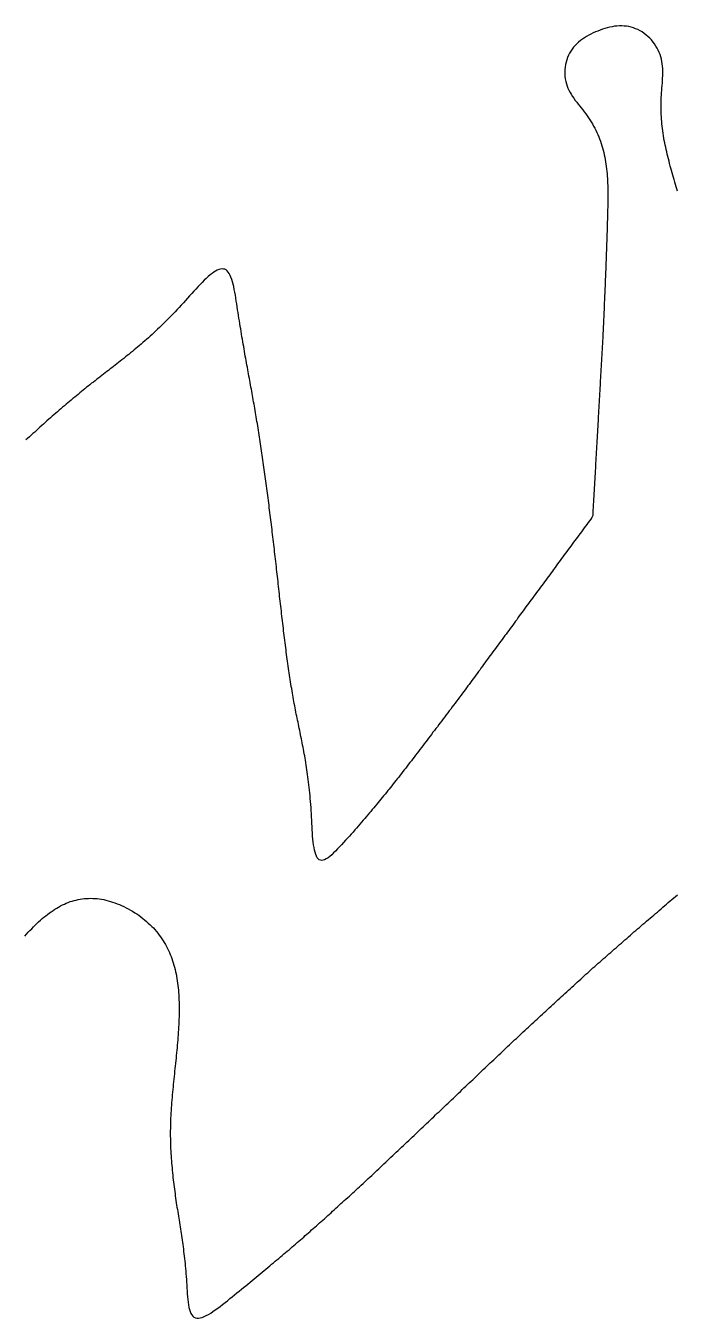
# Model space of a CAD drawing. Extents: x 63 to 788, y 423 to 1014.
# Drawn here: x 484.09 to 486.86, y 816.62 to 822.11 of the extents above; entities that cross this region are included whole.
import ezdxf

# ---------------------------------------------------------------- set-up
doc = ezdxf.new("R2010")
doc.units = 0
doc.header["$MEASUREMENT"] = 0
doc.layers.add('LAYER_1', color=7, linetype='CONTINUOUS')

msp = doc.modelspace()

# ---------------------------------------------------------------- linework, layer by layer
at = {"layer": 'LAYER_1', "color": 7}
for points in [[(486.8585, 821.41, 0), (486.8556, 821.42, 0), (486.8527, 821.429, 0), (486.8499, 821.439, 0), (486.847, 821.449, 0), (486.8442, 821.459, 0), (486.8414, 821.468, 0), (486.8387, 821.478, 0), (486.8359, 821.488, 0), (486.8332, 821.498, 0), (486.8305, 821.508, 0), (486.8279, 821.517, 0), (486.8252, 821.527, 0), (486.8227, 821.537, 0), (486.8202, 821.547, 0), (486.8177, 821.557, 0), (486.8153, 821.567, 0), (486.813, 821.577, 0), (486.8108, 821.587, 0), (486.8086, 821.597, 0), (486.8065, 821.606, 0), (486.8046, 821.616, 0), (486.8027, 821.626, 0), (486.8009, 821.636, 0), (486.7992, 821.646, 0), (486.7976, 821.656, 0), (486.7962, 821.666, 0), (486.7949, 821.676, 0), (486.7937, 821.686, 0), (486.7926, 821.696, 0), (486.7917, 821.706, 0), (486.7909, 821.716, 0), (486.7903, 821.726, 0), (486.7898, 821.736, 0), (486.7894, 821.747, 0), (486.7891, 821.757, 0), (486.789, 821.767, 0), (486.789, 821.777, 0), (486.7892, 821.787, 0), (486.7895, 821.797, 0), (486.7899, 821.808, 0), (486.7904, 821.818, 0), (486.7911, 821.828, 0), (486.7919, 821.839, 0), (486.7927, 821.849, 0), (486.7935, 821.859, 0), (486.7943, 821.87, 0), (486.7949, 821.88, 0), (486.7955, 821.89, 0), (486.7959, 821.901, 0), (486.7961, 821.911, 0), (486.796, 821.921, 0), (486.7957, 821.931, 0), (486.795, 821.942, 0), (486.7939, 821.952, 0), (486.7924, 821.961, 0), (486.7905, 821.971, 0), (486.788, 821.981, 0), (486.785, 821.991, 0), (486.7814, 822, 0), (486.7772, 822.009, 0), (486.7725, 822.018, 0), (486.7671, 822.027, 0), (486.7613, 822.036, 0), (486.7549, 822.044, 0), (486.7481, 822.053, 0), (486.7408, 822.06, 0), (486.7332, 822.068, 0), (486.7252, 822.074, 0), (486.7169, 822.081, 0), (486.7082, 822.087, 0), (486.6993, 822.092, 0), (486.6901, 822.097, 0), (486.6808, 822.101, 0), (486.6712, 822.105, 0), (486.6615, 822.108, 0), (486.6517, 822.11, 0), (486.6417, 822.111, 0), (486.6317, 822.112, 0), (486.6216, 822.113, 0), (486.6114, 822.113, 0), (486.6011, 822.112, 0), (486.5909, 822.111, 0), (486.5806, 822.109, 0), (486.5703, 822.107, 0), (486.5601, 822.105, 0), (486.5499, 822.102, 0), (486.5397, 822.099, 0), (486.5296, 822.095, 0), (486.5197, 822.091, 0), (486.5098, 822.087, 0), (486.5, 822.083, 0), (486.4905, 822.078, 0), (486.4811, 822.073, 0), (486.4719, 822.068, 0), (486.463, 822.062, 0), (486.4544, 822.056, 0), (486.4461, 822.05, 0), (486.4382, 822.044, 0), (486.4306, 822.037, 0), (486.4234, 822.029, 0), (486.4167, 822.022, 0), (486.4105, 822.014, 0), (486.4047, 822.006, 0), (486.3995, 821.997, 0), (486.3949, 821.988, 0), (486.3909, 821.979, 0), (486.3874, 821.969, 0), (486.3846, 821.959, 0), (486.3823, 821.949, 0), (486.3807, 821.938, 0), (486.3796, 821.928, 0), (486.3792, 821.918, 0), (486.3793, 821.907, 0), (486.3801, 821.897, 0), (486.3815, 821.887, 0), (486.3834, 821.877, 0), (486.386, 821.867, 0), (486.3892, 821.857, 0), (486.3929, 821.848, 0), (486.3971, 821.839, 0), (486.4018, 821.83, 0), (486.4068, 821.822, 0), (486.4122, 821.813, 0), (486.4179, 821.805, 0), (486.4239, 821.796, 0), (486.43, 821.788, 0), (486.4363, 821.78, 0), (486.4427, 821.772, 0), (486.4491, 821.764, 0), (486.4556, 821.756, 0), (486.462, 821.747, 0), (486.4683, 821.739, 0), (486.4744, 821.731, 0), (486.4804, 821.722, 0), (486.4861, 821.714, 0), (486.4916, 821.705, 0), (486.4968, 821.696, 0), (486.5019, 821.687, 0), (486.5067, 821.678, 0), (486.5113, 821.669, 0), (486.5156, 821.66, 0), (486.5198, 821.651, 0), (486.5237, 821.641, 0), (486.5274, 821.632, 0), (486.5309, 821.623, 0), (486.5342, 821.613, 0), (486.5372, 821.603, 0), (486.5401, 821.594, 0), (486.5427, 821.584, 0), (486.5452, 821.574, 0), (486.5474, 821.564, 0), (486.5495, 821.554, 0), (486.5514, 821.544, 0), (486.5531, 821.535, 0), (486.5546, 821.525, 0), (486.556, 821.515, 0), (486.5572, 821.505, 0), (486.5583, 821.494, 0), (486.5592, 821.484, 0), (486.56, 821.474, 0), (486.5607, 821.464, 0), (486.5612, 821.454, 0), (486.5617, 821.444, 0), (486.562, 821.434, 0), (486.5623, 821.423, 0), (486.5625, 821.413, 0), (486.5626, 821.403, 0), (486.5626, 821.393, 0), (486.5626, 821.383, 0), (486.5625, 821.372, 0), (486.5623, 821.362, 0), (486.5621, 821.352, 0), (486.5619, 821.342, 0), (486.5616, 821.331, 0), (486.5614, 821.321, 0), (486.5611, 821.311, 0), (486.5608, 821.301, 0), (486.5605, 821.29, 0), (486.5602, 821.28, 0), (486.5599, 821.27, 0), (486.5596, 821.26, 0), (486.5593, 821.249, 0), (486.5589, 821.239, 0), (486.5586, 821.229, 0), (486.5583, 821.219, 0), (486.5579, 821.209, 0), (486.5576, 821.198, 0), (486.5573, 821.188, 0), (486.5569, 821.178, 0), (486.5565, 821.168, 0), (486.5562, 821.158, 0), (486.5558, 821.148, 0), (486.5555, 821.138, 0), (486.5551, 821.127, 0), (486.5547, 821.117, 0), (486.5543, 821.107, 0), (486.5539, 821.097, 0), (486.5536, 821.087, 0), (486.5532, 821.077, 0), (486.5528, 821.067, 0), (486.5524, 821.057, 0), (486.552, 821.046, 0), (486.5516, 821.036, 0), (486.5512, 821.026, 0), (486.5508, 821.016, 0), (486.5504, 821.006, 0), (486.5499, 820.996, 0), (486.5495, 820.986, 0), (486.5491, 820.976, 0), (486.5487, 820.966, 0), (486.5483, 820.956, 0), (486.5479, 820.946, 0), (486.5474, 820.935, 0), (486.547, 820.925, 0), (486.5466, 820.915, 0), (486.5462, 820.905, 0), (486.5457, 820.895, 0), (486.5453, 820.885, 0), (486.5449, 820.875, 0), (486.5444, 820.865, 0), (486.544, 820.855, 0), (486.5436, 820.845, 0), (486.5432, 820.835, 0), (486.5427, 820.825, 0), (486.5423, 820.815, 0), (486.5418, 820.807, 0), (486.5414, 820.799, 0), (486.5409, 820.791, 0), (486.5405, 820.783, 0), (486.54, 820.775, 0), (486.5396, 820.767, 0), (486.5391, 820.759, 0), (486.5387, 820.751, 0), (486.5382, 820.743, 0), (486.5378, 820.735, 0), (486.5373, 820.727, 0), (486.5369, 820.719, 0), (486.5364, 820.711, 0), (486.536, 820.703, 0), (486.5355, 820.695, 0), (486.5351, 820.687, 0), (486.5346, 820.679, 0), (486.5341, 820.671, 0), (486.5337, 820.663, 0), (486.5332, 820.655, 0), (486.5328, 820.647, 0), (486.5323, 820.639, 0), (486.5319, 820.631, 0), (486.5314, 820.623, 0), (486.531, 820.615, 0), (486.5305, 820.607, 0), (486.5301, 820.599, 0), (486.5296, 820.591, 0), (486.5292, 820.583, 0), (486.5287, 820.575, 0), (486.5283, 820.567, 0), (486.5278, 820.559, 0), (486.5274, 820.551, 0), (486.5269, 820.543, 0), (486.5265, 820.535, 0), (486.526, 820.527, 0), (486.5255, 820.519, 0), (486.5251, 820.511, 0), (486.5246, 820.503, 0), (486.5242, 820.495, 0), (486.5237, 820.487, 0), (486.5233, 820.479, 0), (486.5228, 820.471, 0), (486.5224, 820.463, 0), (486.5219, 820.455, 0), (486.5215, 820.447, 0), (486.521, 820.439, 0), (486.5206, 820.431, 0), (486.5201, 820.423, 0), (486.5197, 820.415, 0), (486.5192, 820.407, 0), (486.5188, 820.399, 0), (486.5183, 820.391, 0), (486.5179, 820.383, 0), (486.5174, 820.375, 0), (486.517, 820.367, 0), (486.5165, 820.359, 0), (486.516, 820.351, 0), (486.5156, 820.343, 0), (486.5151, 820.335, 0), (486.5147, 820.327, 0), (486.5142, 820.319, 0), (486.5138, 820.311, 0), (486.5133, 820.303, 0), (486.5129, 820.295, 0), (486.5124, 820.287, 0), (486.512, 820.279, 0), (486.5115, 820.271, 0), (486.5111, 820.263, 0), (486.5106, 820.255, 0), (486.5102, 820.247, 0), (486.5097, 820.239, 0), (486.5093, 820.231, 0), (486.5088, 820.223, 0), (486.5084, 820.215, 0), (486.5079, 820.207, 0), (486.5074, 820.199, 0), (486.507, 820.191, 0), (486.5065, 820.183, 0), (486.5061, 820.175, 0), (486.5056, 820.167, 0), (486.5052, 820.159, 0), (486.5047, 820.151, 0), (486.5043, 820.143, 0), (486.5038, 820.135, 0), (486.5034, 820.127, 0), (486.5029, 820.119, 0), (486.5025, 820.111, 0), (486.502, 820.103, 0), (486.5016, 820.095, 0), (486.5011, 820.087, 0), (486.5007, 820.079, 0), (486.5002, 820.071, 0), (486.4998, 820.063, 0), (486.4993, 820.055, 0), (486.4989, 820.047, 0), (486.4984, 820.039, 0), (486.4979, 820.031, 0), (486.495, 820.023, 0), (486.4894, 820.016, 0), (486.4838, 820.008, 0), (486.4782, 820.001, 0), (486.4725, 819.993, 0), (486.4669, 819.985, 0), (486.4613, 819.978, 0), (486.4557, 819.97, 0), (486.4501, 819.962, 0), (486.4444, 819.955, 0), (486.4388, 819.947, 0), (486.4332, 819.939, 0), (486.4276, 819.932, 0), (486.422, 819.924, 0), (486.4163, 819.917, 0), (486.4107, 819.909, 0), (486.4051, 819.901, 0), (486.3995, 819.894, 0), (486.3939, 819.886, 0), (486.3882, 819.878, 0), (486.3826, 819.871, 0), (486.377, 819.863, 0), (486.3714, 819.855, 0), (486.3658, 819.848, 0), (486.3601, 819.84, 0), (486.3545, 819.833, 0), (486.3489, 819.825, 0), (486.3433, 819.817, 0), (486.3377, 819.81, 0), (486.332, 819.802, 0), (486.3264, 819.794, 0), (486.3208, 819.787, 0), (486.3152, 819.779, 0), (486.3096, 819.771, 0), (486.3039, 819.764, 0), (486.2983, 819.756, 0), (486.2927, 819.749, 0), (486.2871, 819.741, 0), (486.2815, 819.733, 0), (486.2758, 819.726, 0), (486.2702, 819.718, 0), (486.2646, 819.71, 0), (486.259, 819.703, 0), (486.2534, 819.695, 0), (486.2477, 819.688, 0), (486.2421, 819.68, 0), (486.2365, 819.672, 0), (486.2309, 819.665, 0), (486.2253, 819.657, 0), (486.2196, 819.649, 0), (486.214, 819.642, 0), (486.2084, 819.634, 0), (486.2028, 819.626, 0), (486.1972, 819.619, 0), (486.1915, 819.611, 0), (486.1859, 819.604, 0), (486.1803, 819.596, 0), (486.1747, 819.588, 0), (486.1691, 819.581, 0), (486.1634, 819.573, 0), (486.1578, 819.565, 0), (486.1522, 819.558, 0), (486.1466, 819.55, 0), (486.141, 819.542, 0), (486.1353, 819.535, 0), (486.1297, 819.527, 0), (486.1241, 819.52, 0), (486.1185, 819.512, 0), (486.1129, 819.504, 0), (486.1072, 819.497, 0), (486.1016, 819.489, 0), (486.096, 819.481, 0), (486.0904, 819.474, 0), (486.0848, 819.466, 0), (486.0791, 819.458, 0), (486.0735, 819.451, 0), (486.0679, 819.443, 0), (486.0623, 819.436, 0), (486.0567, 819.428, 0), (486.051, 819.42, 0), (486.0454, 819.413, 0), (486.0398, 819.405, 0), (486.0342, 819.397, 0), (486.0286, 819.39, 0), (486.0229, 819.382, 0), (486.0173, 819.374, 0), (486.0117, 819.367, 0), (486.0061, 819.359, 0), (486.0005, 819.352, 0), (485.9948, 819.344, 0), (485.9892, 819.336, 0), (485.9836, 819.329, 0), (485.978, 819.321, 0), (485.9724, 819.313, 0), (485.9668, 819.306, 0), (485.9611, 819.298, 0), (485.9555, 819.29, 0), (485.9499, 819.283, 0), (485.9443, 819.275, 0), (485.9381, 819.267, 0), (485.9318, 819.259, 0), (485.9255, 819.25, 0), (485.9191, 819.242, 0), (485.9128, 819.233, 0), (485.9065, 819.225, 0), (485.9002, 819.217, 0), (485.8939, 819.208, 0), (485.8876, 819.2, 0), (485.8813, 819.192, 0), (485.875, 819.183, 0), (485.8687, 819.175, 0), (485.8625, 819.167, 0), (485.8562, 819.158, 0), (485.8499, 819.15, 0), (485.8437, 819.142, 0), (485.8374, 819.133, 0), (485.8312, 819.125, 0), (485.8249, 819.117, 0), (485.8187, 819.109, 0), (485.8125, 819.1, 0), (485.8063, 819.092, 0), (485.8001, 819.084, 0), (485.7939, 819.076, 0), (485.7877, 819.068, 0), (485.7815, 819.06, 0), (485.7754, 819.052, 0), (485.7692, 819.044, 0), (485.7631, 819.036, 0), (485.757, 819.028, 0), (485.7509, 819.02, 0), (485.7448, 819.012, 0), (485.7387, 819.004, 0), (485.7326, 818.996, 0), (485.7266, 818.988, 0), (485.7205, 818.98, 0), (485.7145, 818.973, 0), (485.7085, 818.965, 0), (485.7026, 818.957, 0), (485.6966, 818.95, 0), (485.6906, 818.942, 0), (485.6847, 818.934, 0), (485.6788, 818.927, 0), (485.6729, 818.919, 0), (485.6671, 818.912, 0), (485.6612, 818.904, 0), (485.6554, 818.897, 0), (485.6496, 818.89, 0), (485.6438, 818.882, 0), (485.638, 818.875, 0), (485.6322, 818.868, 0), (485.6264, 818.861, 0), (485.6206, 818.853, 0), (485.6148, 818.846, 0), (485.6089, 818.839, 0), (485.6031, 818.832, 0), (485.5972, 818.825, 0), (485.5912, 818.817, 0), (485.5852, 818.81, 0), (485.5792, 818.803, 0), (485.5731, 818.795, 0), (485.5669, 818.788, 0), (485.5607, 818.781, 0), (485.5544, 818.773, 0), (485.548, 818.766, 0), (485.5416, 818.758, 0), (485.535, 818.75, 0), (485.5283, 818.742, 0), (485.5216, 818.735, 0), (485.5147, 818.727, 0), (485.5077, 818.719, 0), (485.5006, 818.71, 0), (485.4933, 818.702, 0), (485.486, 818.694, 0), (485.4785, 818.685, 0), (485.4708, 818.676, 0), (485.463, 818.668, 0), (485.455, 818.659, 0), (485.4469, 818.65, 0), (485.4386, 818.64, 0), (485.4302, 818.631, 0), (485.4216, 818.622, 0), (485.4131, 818.613, 0), (485.4046, 818.604, 0), (485.3962, 818.596, 0), (485.388, 818.588, 0), (485.3799, 818.581, 0), (485.3722, 818.575, 0), (485.3648, 818.571, 0), (485.3578, 818.567, 0), (485.3512, 818.565, 0), (485.3452, 818.564, 0), (485.3397, 818.565, 0), (485.3347, 818.567, 0), (485.3303, 818.571, 0), (485.3263, 818.576, 0), (485.3228, 818.583, 0), (485.3197, 818.59, 0), (485.317, 818.599, 0), (485.3147, 818.608, 0), (485.3126, 818.619, 0), (485.3109, 818.63, 0), (485.3094, 818.642, 0), (485.3081, 818.655, 0), (485.3069, 818.668, 0), (485.306, 818.681, 0), (485.3051, 818.694, 0), (485.3044, 818.708, 0), (485.3037, 818.722, 0), (485.303, 818.736, 0), (485.3023, 818.75, 0), (485.3015, 818.763, 0), (485.3007, 818.777, 0), (485.2999, 818.79, 0), (485.2989, 818.802, 0), (485.298, 818.815, 0), (485.2969, 818.827, 0), (485.2959, 818.839, 0), (485.2947, 818.851, 0), (485.2935, 818.863, 0), (485.2923, 818.874, 0), (485.291, 818.886, 0), (485.2897, 818.897, 0), (485.2884, 818.908, 0), (485.287, 818.919, 0), (485.2856, 818.929, 0), (485.2841, 818.94, 0), (485.2826, 818.95, 0), (485.2811, 818.96, 0), (485.2795, 818.97, 0), (485.2779, 818.98, 0), (485.2763, 818.99, 0), (485.2746, 818.999, 0), (485.273, 819.009, 0), (485.2713, 819.018, 0), (485.2696, 819.028, 0), (485.2678, 819.037, 0), (485.2661, 819.046, 0), (485.2643, 819.055, 0), (485.2626, 819.064, 0), (485.2608, 819.073, 0), (485.259, 819.082, 0), (485.2572, 819.091, 0), (485.2554, 819.099, 0), (485.2536, 819.108, 0), (485.2518, 819.117, 0), (485.25, 819.126, 0), (485.2482, 819.134, 0), (485.2464, 819.143, 0), (485.2446, 819.152, 0), (485.2428, 819.16, 0), (485.241, 819.169, 0), (485.2392, 819.178, 0), (485.2374, 819.186, 0), (485.2357, 819.195, 0), (485.234, 819.204, 0), (485.2322, 819.213, 0), (485.2306, 819.222, 0), (485.2289, 819.231, 0), (485.2272, 819.24, 0), (485.2256, 819.249, 0), (485.224, 819.258, 0), (485.2224, 819.267, 0), (485.2208, 819.276, 0), (485.2192, 819.286, 0), (485.2177, 819.295, 0), (485.2161, 819.304, 0), (485.2146, 819.314, 0), (485.2131, 819.323, 0), (485.2116, 819.333, 0), (485.2102, 819.342, 0), (485.2087, 819.352, 0), (485.2073, 819.362, 0), (485.2059, 819.371, 0), (485.2044, 819.381, 0), (485.203, 819.391, 0), (485.2017, 819.401, 0), (485.2003, 819.41, 0), (485.1989, 819.42, 0), (485.1976, 819.43, 0), (485.1962, 819.44, 0), (485.1949, 819.45, 0), (485.1936, 819.46, 0), (485.1923, 819.47, 0), (485.191, 819.48, 0), (485.1897, 819.49, 0), (485.1884, 819.501, 0), (485.1872, 819.511, 0), (485.1859, 819.521, 0), (485.1847, 819.531, 0), (485.1834, 819.541, 0), (485.1822, 819.552, 0), (485.1809, 819.562, 0), (485.1797, 819.572, 0), (485.1785, 819.583, 0), (485.1773, 819.593, 0), (485.1761, 819.603, 0), (485.1749, 819.614, 0), (485.1737, 819.624, 0), (485.1725, 819.635, 0), (485.1713, 819.645, 0), (485.1701, 819.656, 0), (485.1689, 819.666, 0), (485.1677, 819.677, 0), (485.1665, 819.687, 0), (485.1654, 819.698, 0), (485.1642, 819.708, 0), (485.163, 819.719, 0), (485.1618, 819.729, 0), (485.1606, 819.74, 0), (485.1595, 819.75, 0), (485.1583, 819.761, 0), (485.1571, 819.771, 0), (485.1559, 819.782, 0), (485.1547, 819.792, 0), (485.1536, 819.803, 0), (485.1524, 819.813, 0), (485.1512, 819.824, 0), (485.15, 819.835, 0), (485.1488, 819.845, 0), (485.1476, 819.856, 0), (485.1464, 819.866, 0), (485.1452, 819.877, 0), (485.1439, 819.887, 0), (485.1427, 819.898, 0), (485.1415, 819.908, 0), (485.1403, 819.919, 0), (485.139, 819.929, 0), (485.1378, 819.94, 0), (485.1365, 819.95, 0), (485.1353, 819.961, 0), (485.134, 819.971, 0), (485.1328, 819.981, 0), (485.1315, 819.992, 0), (485.1302, 820.002, 0), (485.129, 820.013, 0), (485.1277, 820.023, 0), (485.1264, 820.033, 0), (485.1251, 820.044, 0), (485.1238, 820.054, 0), (485.1225, 820.064, 0), (485.1212, 820.075, 0), (485.1199, 820.085, 0), (485.1186, 820.095, 0), (485.1172, 820.106, 0), (485.1159, 820.116, 0), (485.1146, 820.126, 0), (485.1132, 820.136, 0), (485.1119, 820.146, 0), (485.1105, 820.157, 0), (485.1092, 820.167, 0), (485.1078, 820.177, 0), (485.1064, 820.187, 0), (485.1051, 820.197, 0), (485.1037, 820.207, 0), (485.1023, 820.217, 0), (485.1009, 820.227, 0), (485.0995, 820.237, 0), (485.0981, 820.247, 0), (485.0967, 820.257, 0), (485.0953, 820.267, 0), (485.0938, 820.277, 0), (485.0924, 820.287, 0), (485.091, 820.296, 0), (485.0895, 820.306, 0), (485.0881, 820.316, 0), (485.0866, 820.326, 0), (485.0851, 820.336, 0), (485.0837, 820.345, 0), (485.0822, 820.355, 0), (485.0807, 820.364, 0), (485.0792, 820.374, 0), (485.0777, 820.384, 0), (485.0762, 820.393, 0), (485.0747, 820.403, 0), (485.0731, 820.412, 0), (485.0716, 820.422, 0), (485.0701, 820.431, 0), (485.0685, 820.44, 0), (485.067, 820.45, 0), (485.0654, 820.459, 0), (485.0638, 820.468, 0), (485.0623, 820.477, 0), (485.0607, 820.487, 0), (485.0591, 820.496, 0), (485.0575, 820.505, 0), (485.0559, 820.514, 0), (485.0543, 820.523, 0), (485.0527, 820.532, 0), (485.051, 820.541, 0), (485.0494, 820.55, 0), (485.0478, 820.559, 0), (485.0461, 820.568, 0), (485.0445, 820.577, 0), (485.0428, 820.587, 0), (485.0411, 820.596, 0), (485.0394, 820.605, 0), (485.0378, 820.614, 0), (485.0361, 820.623, 0), (485.0344, 820.633, 0), (485.0327, 820.642, 0), (485.031, 820.651, 0), (485.0292, 820.661, 0), (485.0275, 820.67, 0), (485.0258, 820.68, 0), (485.024, 820.69, 0), (485.0223, 820.699, 0), (485.0205, 820.709, 0), (485.0188, 820.719, 0), (485.017, 820.729, 0), (485.0152, 820.739, 0), (485.0135, 820.749, 0), (485.0117, 820.76, 0), (485.0099, 820.77, 0), (485.0081, 820.781, 0), (485.0063, 820.791, 0), (485.0045, 820.802, 0), (485.0027, 820.813, 0), (485.0008, 820.824, 0), (484.999, 820.835, 0), (484.9972, 820.847, 0), (484.9953, 820.858, 0), (484.9935, 820.87, 0), (484.9916, 820.882, 0), (484.9898, 820.894, 0), (484.9879, 820.906, 0), (484.986, 820.918, 0), (484.9841, 820.931, 0), (484.9822, 820.943, 0), (484.9802, 820.956, 0), (484.9781, 820.968, 0), (484.976, 820.98, 0), (484.9736, 820.992, 0), (484.9712, 821.004, 0), (484.9685, 821.015, 0), (484.9657, 821.025, 0), (484.9626, 821.035, 0), (484.9593, 821.044, 0), (484.9558, 821.052, 0), (484.9519, 821.06, 0), (484.9477, 821.066, 0), (484.9432, 821.071, 0), (484.9383, 821.075, 0), (484.933, 821.078, 0), (484.9274, 821.079, 0), (484.9213, 821.08, 0), (484.915, 821.079, 0), (484.9083, 821.077, 0), (484.9013, 821.074, 0), (484.894, 821.07, 0), (484.8865, 821.065, 0), (484.8788, 821.06, 0), (484.8708, 821.054, 0), (484.8626, 821.047, 0), (484.8542, 821.039, 0), (484.8457, 821.031, 0), (484.8371, 821.022, 0), (484.8283, 821.013, 0), (484.8195, 821.004, 0), (484.8106, 820.994, 0), (484.8016, 820.985, 0), (484.7926, 820.975, 0), (484.7837, 820.965, 0), (484.7747, 820.955, 0), (484.7657, 820.945, 0), (484.7568, 820.935, 0), (484.748, 820.925, 0), (484.7393, 820.916, 0), (484.7306, 820.907, 0), (484.722, 820.897, 0), (484.7135, 820.889, 0), (484.705, 820.88, 0), (484.6966, 820.871, 0), (484.6883, 820.863, 0), (484.68, 820.855, 0), (484.6718, 820.847, 0), (484.6637, 820.839, 0), (484.6556, 820.831, 0), (484.6475, 820.823, 0), (484.6396, 820.816, 0), (484.6316, 820.808, 0), (484.6237, 820.801, 0), (484.6159, 820.794, 0), (484.6081, 820.787, 0), (484.6004, 820.78, 0), (484.5927, 820.773, 0), (484.585, 820.767, 0), (484.5774, 820.76, 0), (484.5698, 820.754, 0), (484.5623, 820.747, 0), (484.5548, 820.741, 0), (484.5473, 820.735, 0), (484.5399, 820.729, 0), (484.5325, 820.722, 0), (484.5251, 820.716, 0), (484.5178, 820.711, 0), (484.5104, 820.705, 0), (484.5031, 820.699, 0), (484.4959, 820.693, 0), (484.4886, 820.687, 0), (484.4814, 820.682, 0), (484.4741, 820.676, 0), (484.4669, 820.67, 0), (484.4597, 820.665, 0), (484.4526, 820.659, 0), (484.4454, 820.654, 0), (484.4382, 820.648, 0), (484.4311, 820.643, 0), (484.424, 820.637, 0), (484.4168, 820.632, 0), (484.4097, 820.626, 0), (484.4025, 820.621, 0), (484.3954, 820.615, 0), (484.3883, 820.61, 0), (484.3811, 820.604, 0), (484.374, 820.598, 0), (484.3668, 820.593, 0), (484.3597, 820.587, 0), (484.3525, 820.581, 0), (484.3453, 820.576, 0), (484.3381, 820.57, 0), (484.3309, 820.564, 0), (484.3237, 820.558, 0), (484.3164, 820.552, 0), (484.3092, 820.546, 0), (484.3019, 820.54, 0), (484.2947, 820.534, 0), (484.2874, 820.528, 0), (484.2801, 820.522, 0), (484.2728, 820.516, 0), (484.2655, 820.51, 0), (484.2581, 820.504, 0), (484.2508, 820.497, 0), (484.2434, 820.491, 0), (484.2361, 820.485, 0), (484.2287, 820.479, 0), (484.2213, 820.472, 0), (484.2139, 820.466, 0), (484.2065, 820.459, 0), (484.1991, 820.453, 0), (484.1917, 820.446, 0), (484.1843, 820.44, 0), (484.1768, 820.433, 0), (484.1694, 820.427, 0), (484.1619, 820.42, 0), (484.1544, 820.413, 0), (484.147, 820.407, 0), (484.1395, 820.4, 0), (484.132, 820.393, 0), (484.1245, 820.386, 0), (484.1169, 820.38, 0), (484.1094, 820.373, 0), (484.1019, 820.366, 0), (484.0943, 820.359, 0), (484.0868, 820.352, 0)], [(484.0828, 818.242, 0), (484.09, 818.251, 0), (484.0972, 818.259, 0), (484.1045, 818.267, 0), (484.1117, 818.274, 0), (484.1191, 818.282, 0), (484.1264, 818.289, 0), (484.1338, 818.296, 0), (484.1413, 818.303, 0), (484.1488, 818.31, 0), (484.1563, 818.317, 0), (484.1639, 818.323, 0), (484.1716, 818.329, 0), (484.1792, 818.335, 0), (484.187, 818.341, 0), (484.1948, 818.346, 0), (484.2026, 818.352, 0), (484.2105, 818.357, 0), (484.2184, 818.362, 0), (484.2264, 818.366, 0), (484.2345, 818.371, 0), (484.2426, 818.375, 0), (484.2507, 818.379, 0), (484.2589, 818.382, 0), (484.2672, 818.385, 0), (484.2756, 818.389, 0), (484.284, 818.391, 0), (484.2924, 818.394, 0), (484.3009, 818.396, 0), (484.3095, 818.398, 0), (484.3182, 818.4, 0), (484.3269, 818.401, 0), (484.3357, 818.402, 0), (484.3445, 818.403, 0), (484.3535, 818.403, 0), (484.3625, 818.404, 0), (484.3715, 818.403, 0), (484.3807, 818.403, 0), (484.3899, 818.402, 0), (484.3992, 818.401, 0), (484.4085, 818.4, 0), (484.418, 818.398, 0), (484.4275, 818.396, 0), (484.437, 818.393, 0), (484.4466, 818.39, 0), (484.4562, 818.387, 0), (484.4658, 818.384, 0), (484.4754, 818.38, 0), (484.4849, 818.377, 0), (484.4944, 818.372, 0), (484.5039, 818.368, 0), (484.5133, 818.363, 0), (484.5226, 818.358, 0), (484.5318, 818.353, 0), (484.5409, 818.348, 0), (484.5499, 818.342, 0), (484.5587, 818.337, 0), (484.5674, 818.331, 0), (484.5759, 818.324, 0), (484.5842, 818.318, 0), (484.5923, 818.312, 0), (484.6002, 818.305, 0), (484.6079, 818.298, 0), (484.6153, 818.291, 0), (484.6225, 818.284, 0), (484.6294, 818.277, 0), (484.6361, 818.27, 0), (484.6425, 818.262, 0), (484.6486, 818.255, 0), (484.6545, 818.247, 0), (484.6602, 818.239, 0), (484.6656, 818.231, 0), (484.6708, 818.223, 0), (484.6758, 818.215, 0), (484.6805, 818.207, 0), (484.685, 818.199, 0), (484.6893, 818.19, 0), (484.6934, 818.182, 0), (484.6973, 818.173, 0), (484.701, 818.164, 0), (484.7045, 818.156, 0), (484.7078, 818.147, 0), (484.7108, 818.138, 0), (484.7138, 818.129, 0), (484.7165, 818.119, 0), (484.719, 818.11, 0), (484.7214, 818.101, 0), (484.7236, 818.091, 0), (484.7256, 818.082, 0), (484.7275, 818.072, 0), (484.7292, 818.062, 0), (484.7308, 818.053, 0), (484.7322, 818.043, 0), (484.7334, 818.033, 0), (484.7346, 818.023, 0), (484.7356, 818.013, 0), (484.7364, 818.003, 0), (484.7371, 817.993, 0), (484.7377, 817.982, 0), (484.7382, 817.972, 0), (484.7386, 817.962, 0), (484.7388, 817.951, 0), (484.739, 817.941, 0), (484.739, 817.931, 0), (484.739, 817.92, 0), (484.7388, 817.909, 0), (484.7386, 817.899, 0), (484.7383, 817.888, 0), (484.7378, 817.877, 0), (484.7374, 817.867, 0), (484.7368, 817.856, 0), (484.7362, 817.845, 0), (484.7355, 817.834, 0), (484.7347, 817.823, 0), (484.7339, 817.812, 0), (484.733, 817.801, 0), (484.7321, 817.79, 0), (484.7311, 817.779, 0), (484.7301, 817.768, 0), (484.7291, 817.757, 0), (484.728, 817.746, 0), (484.7269, 817.735, 0), (484.7258, 817.724, 0), (484.7246, 817.713, 0), (484.7234, 817.701, 0), (484.7223, 817.69, 0), (484.7211, 817.679, 0), (484.7199, 817.668, 0), (484.7187, 817.657, 0), (484.7175, 817.646, 0), (484.7164, 817.634, 0), (484.7152, 817.623, 0), (484.7141, 817.612, 0), (484.713, 817.601, 0), (484.7119, 817.59, 0), (484.7108, 817.579, 0), (484.7098, 817.567, 0), (484.7088, 817.556, 0), (484.7079, 817.545, 0), (484.707, 817.534, 0), (484.7061, 817.523, 0), (484.7053, 817.512, 0), (484.7046, 817.501, 0), (484.7039, 817.49, 0), (484.7033, 817.479, 0), (484.7028, 817.468, 0), (484.7024, 817.457, 0), (484.702, 817.446, 0), (484.7017, 817.435, 0), (484.7015, 817.425, 0), (484.7014, 817.414, 0), (484.7014, 817.403, 0), (484.7014, 817.392, 0), (484.7016, 817.382, 0), (484.7018, 817.371, 0), (484.7021, 817.36, 0), (484.7024, 817.35, 0), (484.7029, 817.339, 0), (484.7034, 817.329, 0), (484.7039, 817.318, 0), (484.7046, 817.308, 0), (484.7053, 817.298, 0), (484.706, 817.287, 0), (484.7068, 817.277, 0), (484.7077, 817.267, 0), (484.7086, 817.257, 0), (484.7095, 817.247, 0), (484.7106, 817.236, 0), (484.7116, 817.226, 0), (484.7127, 817.216, 0), (484.7138, 817.206, 0), (484.715, 817.196, 0), (484.7162, 817.186, 0), (484.7175, 817.177, 0), (484.7188, 817.167, 0), (484.7201, 817.157, 0), (484.7214, 817.147, 0), (484.7227, 817.138, 0), (484.7241, 817.128, 0), (484.7255, 817.118, 0), (484.7269, 817.109, 0), (484.7284, 817.099, 0), (484.7298, 817.09, 0), (484.7313, 817.08, 0), (484.7327, 817.071, 0), (484.7342, 817.062, 0), (484.7357, 817.052, 0), (484.7371, 817.043, 0), (484.7386, 817.034, 0), (484.7401, 817.025, 0), (484.7416, 817.015, 0), (484.743, 817.006, 0), (484.7445, 816.997, 0), (484.7459, 816.988, 0), (484.7473, 816.978, 0), (484.7487, 816.969, 0), (484.7501, 816.96, 0), (484.7515, 816.95, 0), (484.7529, 816.941, 0), (484.7542, 816.931, 0), (484.7555, 816.922, 0), (484.7568, 816.912, 0), (484.7581, 816.902, 0), (484.7593, 816.892, 0), (484.7605, 816.882, 0), (484.7617, 816.872, 0), (484.7628, 816.861, 0), (484.7639, 816.851, 0), (484.765, 816.84, 0), (484.766, 816.829, 0), (484.767, 816.818, 0), (484.7679, 816.806, 0), (484.7688, 816.795, 0), (484.7696, 816.783, 0), (484.7704, 816.771, 0), (484.7711, 816.759, 0), (484.7718, 816.746, 0), (484.7725, 816.734, 0), (484.7733, 816.722, 0), (484.7743, 816.709, 0), (484.7754, 816.697, 0), (484.7767, 816.686, 0), (484.7784, 816.675, 0), (484.7803, 816.664, 0), (484.7827, 816.655, 0), (484.7855, 816.646, 0), (484.7888, 816.638, 0), (484.7926, 816.632, 0), (484.797, 816.626, 0), (484.8021, 816.622, 0), (484.8079, 816.619, 0), (484.8143, 816.618, 0), (484.8213, 816.618, 0), (484.8288, 816.619, 0), (484.8369, 816.621, 0), (484.8454, 816.625, 0), (484.8543, 816.629, 0), (484.8635, 816.634, 0), (484.8731, 816.639, 0), (484.8829, 816.646, 0), (484.8929, 816.653, 0), (484.9031, 816.66, 0), (484.9133, 816.668, 0), (484.9237, 816.676, 0), (484.9341, 816.684, 0), (484.9444, 816.692, 0), (484.9546, 816.701, 0), (484.9648, 816.709, 0), (484.9747, 816.717, 0), (484.9845, 816.725, 0), (484.9942, 816.733, 0), (485.0037, 816.741, 0), (485.0131, 816.748, 0), (485.0224, 816.756, 0), (485.0315, 816.763, 0), (485.0405, 816.771, 0), (485.0494, 816.778, 0), (485.0581, 816.785, 0), (485.0668, 816.792, 0), (485.0753, 816.8, 0), (485.0837, 816.806, 0), (485.092, 816.813, 0), (485.1002, 816.82, 0), (485.1083, 816.827, 0), (485.1163, 816.834, 0), (485.1243, 816.84, 0), (485.1321, 816.847, 0), (485.1398, 816.853, 0), (485.1475, 816.86, 0), (485.1551, 816.866, 0), (485.1626, 816.872, 0), (485.17, 816.879, 0), (485.1774, 816.885, 0), (485.1847, 816.891, 0), (485.1919, 816.897, 0), (485.1991, 816.903, 0), (485.2063, 816.909, 0), (485.2134, 816.915, 0), (485.2204, 816.921, 0), (485.2274, 816.927, 0), (485.2344, 816.933, 0), (485.2413, 816.939, 0), (485.2482, 816.945, 0), (485.255, 816.951, 0), (485.2619, 816.957, 0), (485.2687, 816.963, 0), (485.2755, 816.969, 0), (485.2823, 816.975, 0), (485.2891, 816.981, 0), (485.2959, 816.987, 0), (485.3026, 816.993, 0), (485.3094, 816.999, 0), (485.3162, 817.005, 0), (485.323, 817.011, 0), (485.3298, 817.017, 0), (485.3366, 817.023, 0), (485.3434, 817.029, 0), (485.3503, 817.035, 0), (485.3571, 817.041, 0), (485.364, 817.047, 0), (485.371, 817.054, 0), (485.3779, 817.06, 0), (485.3849, 817.066, 0), (485.3919, 817.073, 0), (485.3989, 817.079, 0), (485.4059, 817.085, 0), (485.413, 817.092, 0), (485.4201, 817.098, 0), (485.4272, 817.105, 0), (485.4343, 817.111, 0), (485.4414, 817.118, 0), (485.4486, 817.124, 0), (485.4558, 817.131, 0), (485.463, 817.137, 0), (485.4702, 817.144, 0), (485.4774, 817.151, 0), (485.4847, 817.157, 0), (485.4919, 817.164, 0), (485.4992, 817.171, 0), (485.5065, 817.177, 0), (485.5138, 817.184, 0), (485.5211, 817.191, 0), (485.5285, 817.198, 0), (485.5358, 817.205, 0), (485.5432, 817.212, 0), (485.5506, 817.218, 0), (485.558, 817.225, 0), (485.5654, 817.232, 0), (485.5728, 817.239, 0), (485.5803, 817.246, 0), (485.5877, 817.253, 0), (485.5952, 817.26, 0), (485.6026, 817.267, 0), (485.6101, 817.274, 0), (485.6176, 817.281, 0), (485.6251, 817.288, 0), (485.6326, 817.295, 0), (485.6401, 817.302, 0), (485.6477, 817.309, 0), (485.6552, 817.316, 0), (485.6627, 817.324, 0), (485.6703, 817.331, 0), (485.6778, 817.338, 0), (485.6854, 817.345, 0), (485.6929, 817.352, 0), (485.7005, 817.359, 0), (485.7081, 817.366, 0), (485.7157, 817.374, 0), (485.7232, 817.381, 0), (485.7308, 817.388, 0), (485.7384, 817.395, 0), (485.746, 817.402, 0), (485.7536, 817.41, 0), (485.7612, 817.417, 0), (485.7688, 817.424, 0), (485.7764, 817.431, 0), (485.784, 817.438, 0), (485.7916, 817.446, 0), (485.7992, 817.453, 0), (485.8068, 817.46, 0), (485.8144, 817.467, 0), (485.822, 817.474, 0), (485.8295, 817.482, 0), (485.8371, 817.489, 0), (485.8447, 817.496, 0), (485.8523, 817.503, 0), (485.8599, 817.511, 0), (485.8675, 817.518, 0), (485.875, 817.525, 0), (485.8826, 817.532, 0), (485.8902, 817.539, 0), (485.8977, 817.547, 0), (485.9053, 817.554, 0), (485.9128, 817.561, 0), (485.9204, 817.568, 0), (485.9279, 817.575, 0), (485.9354, 817.582, 0), (485.9429, 817.59, 0), (485.9504, 817.597, 0), (485.9579, 817.604, 0), (485.9654, 817.611, 0), (485.9729, 817.618, 0), (485.9804, 817.625, 0), (485.9879, 817.632, 0), (485.9953, 817.639, 0), (486.0028, 817.646, 0), (486.0103, 817.654, 0), (486.0177, 817.661, 0), (486.0252, 817.668, 0), (486.0326, 817.675, 0), (486.04, 817.682, 0), (486.0475, 817.689, 0), (486.0549, 817.696, 0), (486.0623, 817.703, 0), (486.0697, 817.71, 0), (486.0771, 817.717, 0), (486.0846, 817.724, 0), (486.092, 817.731, 0), (486.0994, 817.738, 0), (486.1068, 817.745, 0), (486.1142, 817.752, 0), (486.1216, 817.759, 0), (486.129, 817.766, 0), (486.1363, 817.773, 0), (486.1437, 817.78, 0), (486.1511, 817.787, 0), (486.1585, 817.794, 0), (486.1659, 817.801, 0), (486.1733, 817.807, 0), (486.1806, 817.814, 0), (486.188, 817.821, 0), (486.1954, 817.828, 0), (486.2028, 817.835, 0), (486.2102, 817.842, 0), (486.2175, 817.849, 0), (486.2249, 817.856, 0), (486.2323, 817.863, 0), (486.2397, 817.87, 0), (486.247, 817.876, 0), (486.2544, 817.883, 0), (486.2618, 817.89, 0), (486.2692, 817.897, 0), (486.2765, 817.904, 0), (486.2839, 817.911, 0), (486.2913, 817.917, 0), (486.2987, 817.924, 0), (486.3061, 817.931, 0), (486.3135, 817.938, 0), (486.3208, 817.945, 0), (486.3282, 817.952, 0), (486.3356, 817.958, 0), (486.343, 817.965, 0), (486.3504, 817.972, 0), (486.3578, 817.979, 0), (486.3652, 817.986, 0), (486.3726, 817.992, 0), (486.38, 817.999, 0), (486.3875, 818.006, 0), (486.3949, 818.013, 0), (486.4023, 818.019, 0), (486.4097, 818.026, 0), (486.4172, 818.033, 0), (486.4246, 818.04, 0), (486.4321, 818.046, 0), (486.4395, 818.053, 0), (486.447, 818.06, 0), (486.4544, 818.066, 0), (486.4619, 818.073, 0), (486.4694, 818.08, 0), (486.4768, 818.087, 0), (486.4843, 818.093, 0), (486.4918, 818.1, 0), (486.4993, 818.107, 0), (486.5068, 818.113, 0), (486.5143, 818.12, 0), (486.5218, 818.127, 0), (486.5294, 818.133, 0), (486.5369, 818.14, 0), (486.5444, 818.147, 0), (486.552, 818.153, 0), (486.5595, 818.16, 0), (486.5671, 818.167, 0), (486.5746, 818.173, 0), (486.5822, 818.18, 0), (486.5898, 818.187, 0), (486.5974, 818.193, 0), (486.605, 818.2, 0), (486.6126, 818.207, 0), (486.6202, 818.213, 0), (486.6278, 818.22, 0), (486.6354, 818.227, 0), (486.643, 818.233, 0), (486.6506, 818.24, 0), (486.6583, 818.246, 0), (486.6659, 818.253, 0), (486.6735, 818.26, 0), (486.6812, 818.266, 0), (486.6888, 818.273, 0), (486.6965, 818.279, 0), (486.7042, 818.286, 0), (486.7118, 818.293, 0), (486.7195, 818.299, 0), (486.7272, 818.306, 0), (486.7349, 818.313, 0), (486.7426, 818.319, 0), (486.7503, 818.326, 0), (486.758, 818.332, 0), (486.7657, 818.339, 0), (486.7734, 818.345, 0), (486.7811, 818.352, 0), (486.7888, 818.359, 0), (486.7965, 818.365, 0), (486.8043, 818.372, 0), (486.812, 818.378, 0), (486.8197, 818.385, 0), (486.8275, 818.392, 0), (486.8352, 818.398, 0), (486.843, 818.405, 0), (486.8507, 818.411, 0), (486.8585, 818.418, 0)]]:
    msp.add_polyline3d(points, dxfattribs=at)

doc.saveas('drawing.dxf')
